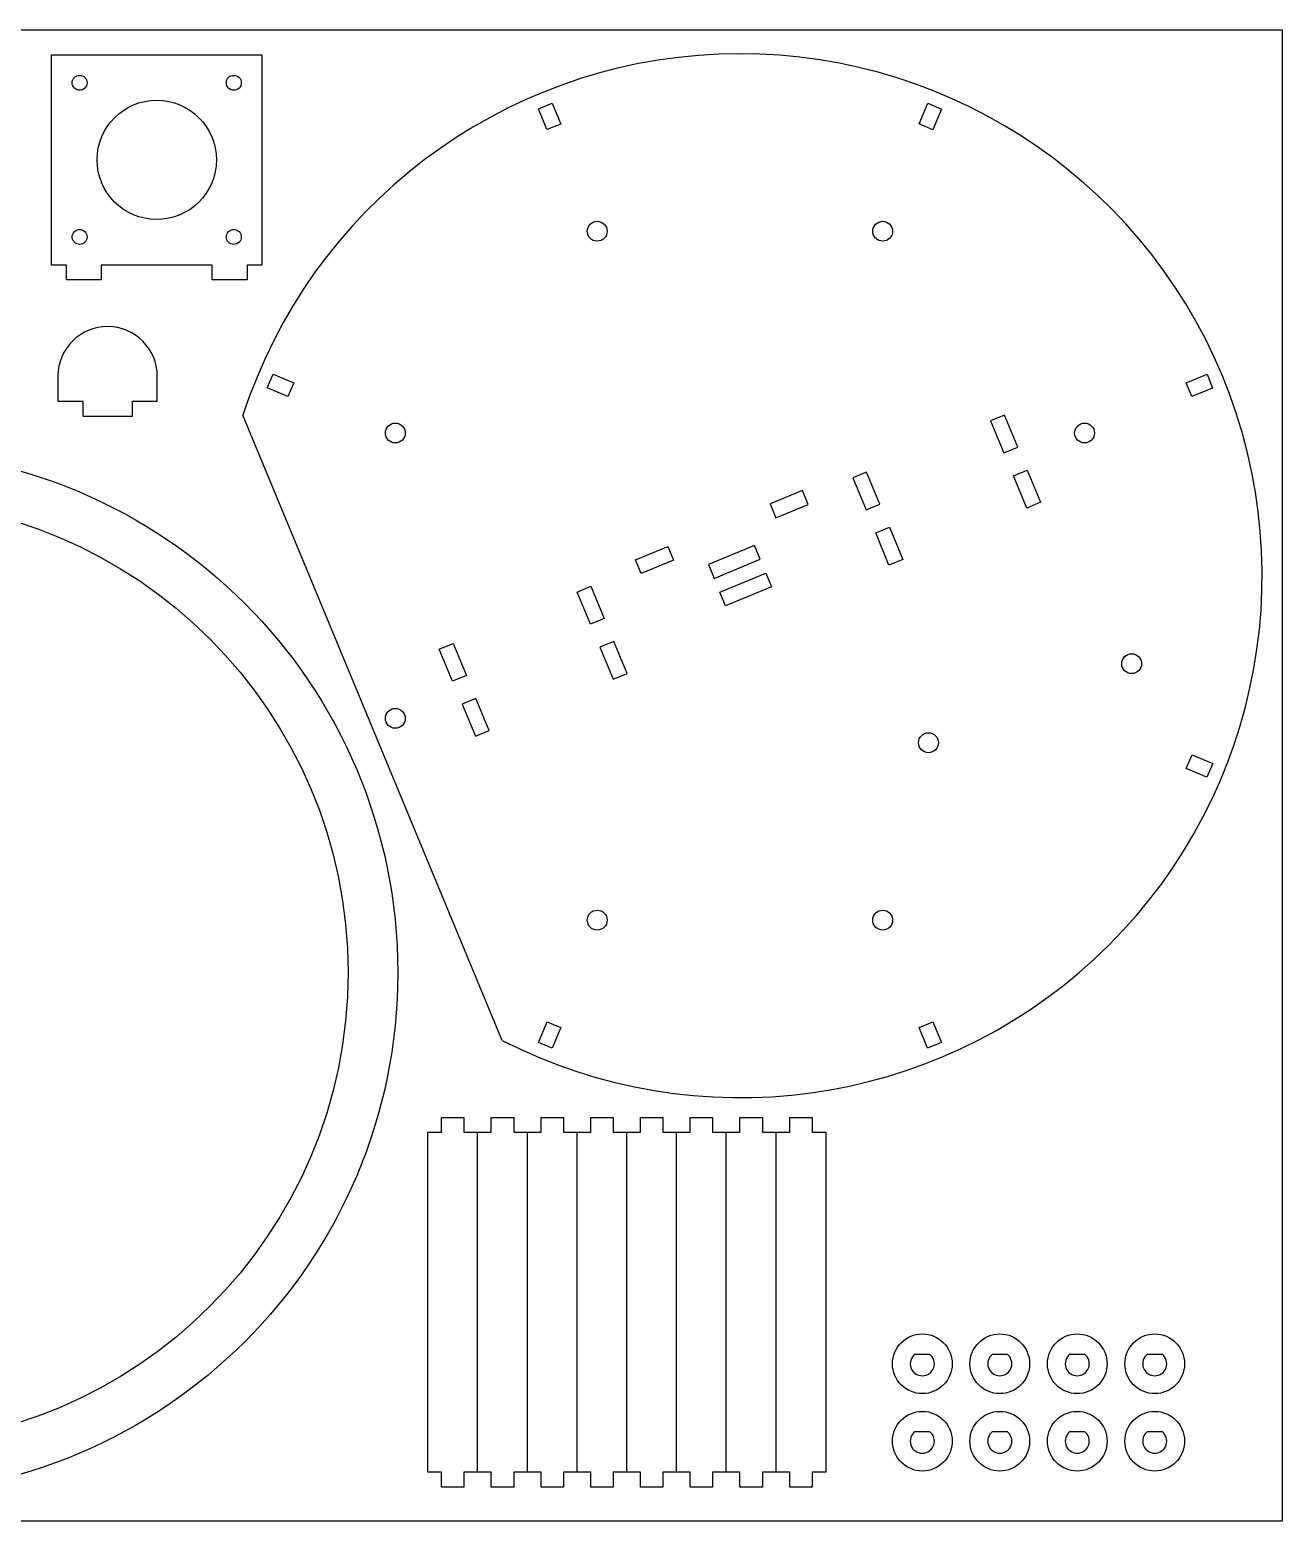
# Model space of a CAD drawing. Header units: millimetres. Extents: x 374 to 974, y 490 to 790.
# Drawn here: x 722.5 to 974.3, y 489.5 to 789.5 of the extents above; entities that cross this region are included whole.
import ezdxf

# ---------------------------------------------------------------- set-up
doc = ezdxf.new("R2010")
doc.units = ezdxf.units.MM
for name, color, linetype in [('cut', 1, 'Continuous'), ('etch', 5, 'Continuous'), ('no_cut', 4, 'Continuous')]:
    doc.layers.add(name, color=color, linetype=linetype)

msp = doc.modelspace()

# ---------------------------------------------------------------- linework, layer by layer
at = {"layer": 'cut'}
for p, q in [((726.86, 742.21), (726.86, 784.51)), ((726.86, 784.51), (769.16, 784.51)), ((769.16, 784.51), (769.16, 742.21)), ((729.86, 742.21), (726.86, 742.21)), ((729.86, 739.21), (729.86, 742.21)), ((736.86, 742.21), (736.86, 739.21)), ((759.16, 742.21), (736.86, 742.21)), ((759.16, 739.21), (759.16, 742.21)), ((766.16, 742.21), (766.16, 739.21)), ((769.16, 742.21), (766.16, 742.21)), ((736.86, 739.21), (729.86, 739.21)), ((766.16, 739.21), (759.16, 739.21)), ((728.13, 719.82), (728.13, 714.82)), ((748.13, 714.82), (748.13, 719.82)), ((728.13, 714.82), (733.13, 714.82)), ((733.13, 714.82), (733.13, 711.82)), ((743.13, 714.82), (748.13, 714.82)), ((743.13, 711.82), (743.13, 714.82)), ((733.13, 711.82), (743.13, 711.82)), ((817.44, 586.24), (765.35, 711.98)), ((918.45, 712.02), (915.68, 710.88)), ((921.13, 705.56), (918.45, 712.02)), ((915.68, 710.88), (918.36, 704.41)), ((918.36, 704.41), (921.13, 705.56)), ((890.73, 700.54), (887.96, 699.4)), ((887.96, 699.4), (890.64, 692.93)), ((893.41, 694.08), (890.73, 700.54)), ((920.27, 699.79), (923.04, 700.94)), ((922.95, 693.32), (920.27, 699.79)), ((923.04, 700.94), (925.72, 694.47)), ((877.83, 696.82), (871.36, 694.14)), ((878.97, 694.05), (877.83, 696.82)), ((871.36, 694.14), (872.51, 691.37)), ((872.51, 691.37), (878.97, 694.05)), ((890.64, 692.93), (893.41, 694.08)), ((925.72, 694.47), (922.95, 693.32)), ((892.56, 688.31), (895.33, 689.46)), ((895.23, 681.84), (892.56, 688.31)), ((895.33, 689.46), (898.01, 682.99)), ((844.29, 682.93), (850.76, 685.61)), ((850.76, 685.61), (851.91, 682.84)), ((868.17, 685.78), (858.93, 681.96)), ((869.31, 683.01), (868.17, 685.78)), ((845.44, 680.16), (844.29, 682.93)), ((851.91, 682.84), (845.44, 680.16)), ((858.93, 681.96), (860.07, 679.18)), ((860.07, 679.18), (869.31, 683.01)), ((898.01, 682.99), (895.23, 681.84)), ((861.22, 676.41), (870.46, 680.24)), ((870.46, 680.24), (871.61, 677.47)), ((832.53, 676.43), (835.3, 677.58)), ((835.21, 669.97), (832.53, 676.43)), ((835.3, 677.58), (837.98, 671.12)), ((862.37, 673.64), (861.22, 676.41)), ((871.61, 677.47), (862.37, 673.64)), ((837.98, 671.12), (835.21, 669.97)), ((804.81, 664.95), (807.59, 666.1)), ((807.59, 666.1), (810.26, 659.64)), ((839.89, 666.5), (837.12, 665.35)), ((842.57, 660.03), (839.89, 666.5)), ((807.49, 658.49), (804.81, 664.95)), ((837.12, 665.35), (839.8, 658.88)), ((839.8, 658.88), (842.57, 660.03)), ((810.26, 659.64), (807.49, 658.49)), ((812.18, 655.02), (809.41, 653.87)), ((814.86, 648.55), (812.18, 655.02)), ((809.41, 653.87), (812.08, 647.4)), ((812.08, 647.4), (814.86, 648.55)), ((900.49, 523.12), (903.4, 523.12)), ((916.06, 523.12), (918.97, 523.12)), ((931.64, 523.12), (934.55, 523.12)), ((947.21, 523.12), (950.12, 523.12)), ((900.49, 507.55), (903.4, 507.55)), ((916.06, 507.55), (918.97, 507.55)), ((931.64, 507.55), (934.55, 507.55)), ((947.21, 507.55), (950.12, 507.55))]:
    msp.add_line(p, q, dxfattribs=at)
for points in [[(826.46, 769.46), (824.75, 773.63), (827.54, 774.74), (829.25, 770.57)], [(901.29, 770.62), (903.03, 774.77), (905.78, 773.58), (904.05, 769.43)], [(774.36, 715.73), (770.21, 717.47), (771.4, 720.23), (775.55, 718.49)], [(955.02, 718.52), (959.18, 720.23), (960.29, 717.44), (956.13, 715.74)], [(956.17, 643.69), (960.32, 641.95), (959.14, 639.2), (954.99, 640.94)], [(829.25, 588.81), (827.51, 584.66), (824.75, 585.84), (826.49, 589.99)], [(904.08, 589.96), (905.78, 585.8), (903, 584.69), (901.29, 588.85)]]:
    msp.add_lwpolyline(points, close=True, dxfattribs=at)
for points in [[(815.28, 499.38), (809.78, 499.38), (809.78, 496.38), (805.28, 496.38), (805.28, 499.38), (802.53, 499.38), (802.53, 567.74), (805.28, 567.74), (805.28, 570.74), (809.78, 570.74), (809.78, 567.74)], [(815.28, 567.74), (815.28, 570.74), (819.78, 570.74), (819.78, 567.74)], [(825.28, 567.74), (825.28, 570.74), (829.78, 570.74), (829.78, 567.74)], [(835.28, 567.74), (835.28, 570.74), (839.78, 570.74), (839.78, 567.74)], [(845.28, 567.74), (845.28, 570.74), (849.78, 570.74), (849.78, 567.74)], [(855.28, 567.74), (855.28, 570.74), (859.78, 570.74), (859.78, 567.74)], [(865.28, 567.74), (865.28, 570.74), (869.78, 570.74), (869.78, 567.74)], [(875.28, 567.74), (875.28, 570.74), (879.78, 570.74), (879.78, 567.74), (882.53, 567.74), (882.53, 499.38), (879.78, 499.38), (879.78, 496.38), (875.28, 496.38), (875.28, 499.38)], [(809.78, 567.74), (815.28, 567.74)], [(812.53, 499.38), (812.53, 567.74)], [(819.78, 567.74), (825.28, 567.74)], [(822.53, 499.38), (822.53, 567.74)], [(829.78, 567.74), (835.28, 567.74)], [(832.53, 499.38), (832.53, 567.74)], [(839.78, 567.74), (845.28, 567.74)], [(842.53, 499.38), (842.53, 567.74)], [(849.78, 567.74), (855.28, 567.74)], [(852.53, 499.38), (852.53, 567.74)], [(859.78, 567.74), (865.28, 567.74)], [(862.53, 499.38), (862.53, 567.74)], [(869.78, 567.74), (875.28, 567.74)], [(872.53, 499.38), (872.53, 567.74)], [(825.28, 499.38), (819.78, 499.38), (819.78, 496.38), (815.28, 496.38), (815.28, 499.38)], [(835.28, 499.38), (829.78, 499.38), (829.78, 496.38), (825.28, 496.38), (825.28, 499.38)], [(845.28, 499.38), (839.78, 499.38), (839.78, 496.38), (835.28, 496.38), (835.28, 499.38)], [(855.28, 499.38), (849.78, 499.38), (849.78, 496.38), (845.28, 496.38), (845.28, 499.38)], [(865.28, 499.38), (859.78, 499.38), (859.78, 496.38), (855.28, 496.38), (855.28, 499.38)], [(875.28, 499.38), (869.78, 499.38), (869.78, 496.38), (865.28, 496.38), (865.28, 499.38)]]:
    msp.add_lwpolyline(points, dxfattribs=at)
for centre, radius in [((732.51, 778.86), 1.5), ((763.51, 778.86), 1.5), ((748.01, 763.36), 12), ((836.57, 749), 2), ((893.97, 749), 2), ((732.51, 747.86), 1.5), ((763.51, 747.86), 1.5), ((795.98, 708.41), 2), ((934.56, 708.41), 2), ((691.47, 599.87), 105), ((944.02, 662.01), 2), ((795.98, 651.01), 2), ((903.17, 646.11), 2), ((836.57, 610.42), 2), ((893.97, 610.42), 2), ((901.94, 521.18), 6), ((917.52, 521.18), 6), ((933.09, 521.18), 6), ((948.67, 521.18), 6), ((901.94, 505.61), 6), ((917.52, 505.61), 6), ((933.09, 505.61), 6), ((948.67, 505.61), 6)]:
    msp.add_circle(centre, radius, dxfattribs=at)
for centre, radius, start, end in [((865.27, 679.71), 105, 242.8999, 162.1001), ((738.13, 719.82), 10, 0, 180), ((901.94, 521.18), 2.42, 126.8699, 53.1301), ((917.52, 521.18), 2.42, 126.8699, 53.1301), ((933.09, 521.18), 2.42, 126.8699, 53.1301), ((948.67, 521.18), 2.42, 126.8699, 53.1301), ((901.94, 505.61), 2.42, 126.8699, 53.1301), ((917.52, 505.61), 2.42, 126.8699, 53.1301), ((933.09, 505.61), 2.42, 126.8699, 53.1301), ((948.67, 505.61), 2.42, 126.8699, 53.1301)]:
    msp.add_arc(centre, radius, start, end, dxfattribs=at)
at = {"layer": 'etch'}
msp.add_circle((691.47, 599.87), 95, dxfattribs=at)
at = {"layer": 'no_cut'}
for p, q in [((374.29, 789.52), (974.29, 789.52)), ((974.29, 789.52), (974.29, 489.52)), ((974.29, 489.52), (374.29, 489.52))]:
    msp.add_line(p, q, dxfattribs=at)

doc.saveas('drawing.dxf')
